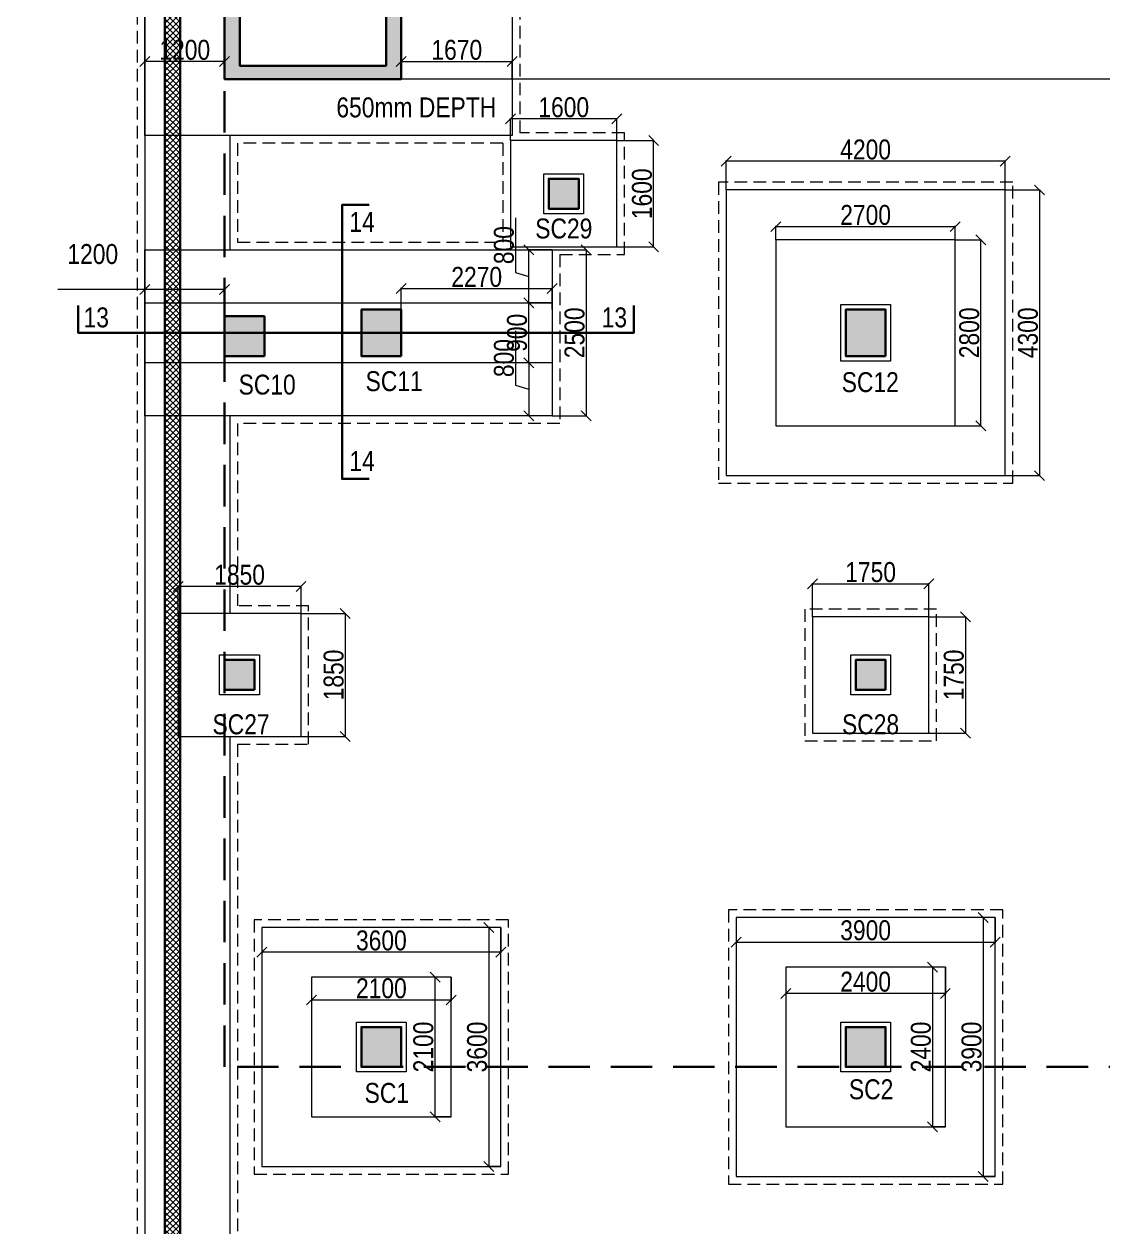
# Model space of a CAD drawing. Header units: millimetres. Extents: x 1112055 to 3390982, y -148532 to 766891.
# Drawn here: x 2865400 to 2881642, y 288108 to 306215 of the extents above; entities that cross this region are included whole.
import ezdxf

# ---------------------------------------------------------------- set-up
doc = ezdxf.new("R2010")
doc.units = ezdxf.units.MM
doc.header["$PDMODE"] = 35
doc.header["$PDSIZE"] = -25
doc.linetypes.add('DASHED2', pattern=[0.375, 0.25, -0.125])
doc.linetypes.add('Hidden', pattern=[9.525, 6.35, -3.175])
for name, color, linetype, lineweight in [('B COL. NO.', 3, 'Continuous', 20), ('B FINAL COLUMN', 1, 'Continuous', 30), ('B FOOTING', 49, 'Continuous', 20), ('B FOOTING DIM', 234, 'Continuous', 9), ('B HATCH', 250, 'Continuous', 0), ('B P.C.C', 251, 'Continuous', 0)]:
    doc.layers.add(name, color=color, linetype=linetype, lineweight=lineweight)
doc.layers.add('B Pedestal', color=7, linetype='Continuous', lineweight=9, true_color=0x5c8948)
doc.layers.add('B-COL HT', color=7, linetype='Continuous', lineweight=0, true_color=0x4e4f45)
doc.styles.add('Cali', font='calibri.ttf')
doc.styles.add('SWINC', font='swissc.ttf')
doc.dimstyles.new('1.100', dxfattribs={"dimtxt": 200, "dimasz": 100, "dimexe": 100, "dimexo": 100, "dimgap": 100, "dimtad": 1, "dimdec": 0, "dimzin": 0, "dimdsep": 46, "dimtxsty": 'Cali', "dimblk": 'OBLIQUE', "dimcen": 0, "dimdle": 100, "dimclrd": 256, "dimclre": 256, "dimclrt": 3, "dimadec": 0, "dimazin": 0, "dimtfac": 1, "dimtdec": 0, "dimtofl": 0, "dimtmove": 1, "dimatfit": 0, "dimfxl": 100, "dimfxlon": 1, "dimtolj": 1, "dimtzin": 0, "dimlwd": -1, "dimlwe": -1, "dimarcsym": 0})
doc.dimstyles.new('BHOOMI', dxfattribs={"dimtxt": 230, "dimasz": 150, "dimexe": 10, "dimexo": 0, "dimgap": 25, "dimtad": 1, "dimdec": 0, "dimzin": 0, "dimdsep": 46, "dimtxsty": 'SWINC', "dimblk": 'OBLIQUE', "dimcen": 0.09, "dimclrd": 250, "dimclre": 250, "dimclrt": 256, "dimaunit": 1, "dimadec": 3, "dimazin": 0, "dimtfac": 1, "dimtdec": 0, "dimtofl": 0, "dimtmove": 1, "dimatfit": 3, "dimfxl": 100, "dimtolj": 1, "dimtzin": 0, "dimlwd": 9, "dimlwe": 5, "dimarcsym": 0})

# ---------------------------------------------------------------- blocks, each defined once
blk = doc.blocks.new('_Oblique')
at = {"color": 0, "linetype": 'ByBlock', "lineweight": -2}
blk.add_line((-0.5, -0.5), (0.5, 0.5), dxfattribs=at)
blk = doc.blocks.new('*D4096')
at = {"layer": 'B FOOTING DIM', "color": 250, "lineweight": 5, "ltscale": 0.5, "transparency": 16777216}
for p, q in [((2868979, 292617), (2868979, 292234)), ((2872579, 292617), (2872579, 292234)), ((2872579, 292244), (2868979, 292244))]:
    blk.add_line(p, q, dxfattribs=at)
at = {"layer": 'Defpoints', "color": 0, "transparency": 16777216}
for p in [(2868979, 292617), (2872579, 292617), (2868979, 292244)]:
    blk.add_point(p, dxfattribs=at)
at = {"layer": 'B FOOTING DIM', "color": 250, "lineweight": 5, "transparency": 16777216, "xscale": 150, "yscale": 150, "zscale": 150, "rotation": 180}
blk.add_blockref('_Oblique', (2868979, 292244), dxfattribs=at)
at = {"layer": 'B FOOTING DIM', "color": 250, "lineweight": 5, "transparency": 16777216, "xscale": 150, "yscale": 150, "zscale": 150}
blk.add_blockref('_Oblique', (2872579, 292244), dxfattribs=at)
at = {"layer": 'B FOOTING DIM', "transparency": 16777216, "insert": (2870779, 292419), "char_height": 300, "attachment_point": 5, "style": 'SWINC'}
blk.add_mtext('\\A1;3600', dxfattribs=at)
blk = doc.blocks.new('*D4097')
at = {"layer": 'B FOOTING DIM', "color": 250, "lineweight": 5, "ltscale": 0.5, "transparency": 16777216}
for p, q in [((2872579, 292617), (2872386, 292617)), ((2872396, 292617), (2872396, 289017)), ((2872579, 289017), (2872386, 289017))]:
    blk.add_line(p, q, dxfattribs=at)
at = {"layer": 'Defpoints', "color": 0, "transparency": 16777216}
for p in [(2872579, 292617), (2872396, 289017), (2872579, 289017)]:
    blk.add_point(p, dxfattribs=at)
at = {"layer": 'B FOOTING DIM', "color": 250, "lineweight": 5, "transparency": 16777216, "xscale": 150, "yscale": 150, "zscale": 150}
for p, rotation in [((2872396, 292617), 90), ((2872396, 289017), 270)]:
    blk.add_blockref('_Oblique', p, dxfattribs=dict(at, rotation=rotation))
at = {"layer": 'B FOOTING DIM', "transparency": 16777216, "insert": (2872221, 290817), "char_height": 300, "attachment_point": 5, "rotation": 90, "style": 'SWINC'}
blk.add_mtext('\\A1;3600', dxfattribs=at)
blk = doc.blocks.new('*D4850')
at = {"layer": 'B FOOTING DIM', "color": 250, "lineweight": 5, "ltscale": 0.5, "transparency": 16777216}
for p, q in [((2869729, 291867), (2869729, 291514)), ((2871829, 291867), (2871829, 291514)), ((2871829, 291524), (2869729, 291524))]:
    blk.add_line(p, q, dxfattribs=at)
at = {"layer": 'Defpoints', "color": 0, "transparency": 16777216}
for p in [(2869729, 291867), (2871829, 291867), (2869729, 291524)]:
    blk.add_point(p, dxfattribs=at)
at = {"layer": 'B FOOTING DIM', "color": 250, "lineweight": 5, "transparency": 16777216, "xscale": 150, "yscale": 150, "zscale": 150, "rotation": 180}
blk.add_blockref('_Oblique', (2869729, 291524), dxfattribs=at)
at = {"layer": 'B FOOTING DIM', "color": 250, "lineweight": 5, "transparency": 16777216, "xscale": 150, "yscale": 150, "zscale": 150}
blk.add_blockref('_Oblique', (2871829, 291524), dxfattribs=at)
at = {"layer": 'B FOOTING DIM', "transparency": 16777216, "insert": (2870779, 291699), "char_height": 300, "attachment_point": 5, "style": 'SWINC'}
blk.add_mtext('\\A1;2100', dxfattribs=at)
blk = doc.blocks.new('*D4851')
at = {"layer": 'B FOOTING DIM', "color": 250, "lineweight": 5, "ltscale": 0.5, "transparency": 16777216}
for p, q in [((2876119, 292767), (2876119, 292387)), ((2880019, 292767), (2880019, 292387)), ((2876119, 292397), (2880019, 292397))]:
    blk.add_line(p, q, dxfattribs=at)
at = {"layer": 'Defpoints', "color": 0, "transparency": 16777216}
for p in [(2876119, 292767), (2880019, 292767), (2880019, 292397)]:
    blk.add_point(p, dxfattribs=at)
at = {"layer": 'B FOOTING DIM', "color": 250, "lineweight": 5, "transparency": 16777216, "xscale": 150, "yscale": 150, "zscale": 150, "rotation": 180}
blk.add_blockref('_Oblique', (2876119, 292397), dxfattribs=at)
at = {"layer": 'B FOOTING DIM', "color": 250, "lineweight": 5, "transparency": 16777216, "xscale": 150, "yscale": 150, "zscale": 150}
blk.add_blockref('_Oblique', (2880019, 292397), dxfattribs=at)
at = {"layer": 'B FOOTING DIM', "transparency": 16777216, "insert": (2878069, 292572), "char_height": 300, "attachment_point": 5, "style": 'SWINC'}
blk.add_mtext('\\A1;3900', dxfattribs=at)
blk = doc.blocks.new('*D4852')
at = {"layer": 'B FOOTING DIM', "color": 250, "lineweight": 5, "ltscale": 0.5, "transparency": 16777216}
for p, q in [((2880019, 292767), (2879829, 292767)), ((2879839, 292767), (2879839, 288867)), ((2880019, 288867), (2879829, 288867))]:
    blk.add_line(p, q, dxfattribs=at)
at = {"layer": 'Defpoints', "color": 0, "transparency": 16777216}
for p in [(2880019, 292767), (2879839, 288867), (2880019, 288867)]:
    blk.add_point(p, dxfattribs=at)
at = {"layer": 'B FOOTING DIM', "color": 250, "lineweight": 5, "transparency": 16777216, "xscale": 150, "yscale": 150, "zscale": 150}
for p, rotation in [((2879839, 292767), 90), ((2879839, 288867), 270)]:
    blk.add_blockref('_Oblique', p, dxfattribs=dict(at, rotation=rotation))
at = {"layer": 'B FOOTING DIM', "transparency": 16777216, "insert": (2879664, 290817), "char_height": 300, "attachment_point": 5, "rotation": 90, "style": 'SWINC'}
blk.add_mtext('\\A1;3900', dxfattribs=at)
blk = doc.blocks.new('*D4853')
at = {"layer": 'B FOOTING DIM', "color": 250, "lineweight": 5, "ltscale": 0.5, "transparency": 16777216}
for p, q in [((2876869, 292017), (2876869, 291613)), ((2879269, 292017), (2879269, 291613)), ((2879269, 291623), (2876869, 291623))]:
    blk.add_line(p, q, dxfattribs=at)
at = {"layer": 'Defpoints', "color": 0, "transparency": 16777216}
for p in [(2876869, 292017), (2879269, 292017), (2876869, 291623)]:
    blk.add_point(p, dxfattribs=at)
at = {"layer": 'B FOOTING DIM', "color": 250, "lineweight": 5, "transparency": 16777216, "xscale": 150, "yscale": 150, "zscale": 150, "rotation": 180}
blk.add_blockref('_Oblique', (2876869, 291623), dxfattribs=at)
at = {"layer": 'B FOOTING DIM', "color": 250, "lineweight": 5, "transparency": 16777216, "xscale": 150, "yscale": 150, "zscale": 150}
blk.add_blockref('_Oblique', (2879269, 291623), dxfattribs=at)
at = {"layer": 'B FOOTING DIM', "transparency": 16777216, "insert": (2878069, 291798), "char_height": 300, "attachment_point": 5, "style": 'SWINC'}
blk.add_mtext('\\A1;2400', dxfattribs=at)
blk = doc.blocks.new('*D4854')
at = {"layer": 'B FOOTING DIM', "color": 250, "lineweight": 5, "ltscale": 0.5, "transparency": 16777216}
for p, q in [((2879269, 292017), (2879066, 292017)), ((2879076, 292017), (2879076, 289617)), ((2879269, 289617), (2879066, 289617))]:
    blk.add_line(p, q, dxfattribs=at)
at = {"layer": 'Defpoints', "color": 0, "transparency": 16777216}
for p in [(2879269, 292017), (2879076, 289617), (2879269, 289617)]:
    blk.add_point(p, dxfattribs=at)
at = {"layer": 'B FOOTING DIM', "color": 250, "lineweight": 5, "transparency": 16777216, "xscale": 150, "yscale": 150, "zscale": 150}
for p, rotation in [((2879076, 292017), 90), ((2879076, 289617), 270)]:
    blk.add_blockref('_Oblique', p, dxfattribs=dict(at, rotation=rotation))
at = {"layer": 'B FOOTING DIM', "transparency": 16777216, "insert": (2878901, 290817), "char_height": 300, "attachment_point": 5, "rotation": 90, "style": 'SWINC'}
blk.add_mtext('\\A1;2400', dxfattribs=at)
blk = doc.blocks.new('*D4855')
at = {"layer": 'B FOOTING DIM', "color": 250, "lineweight": 5, "ltscale": 0.5, "transparency": 16777216}
for p, q in [((2871829, 291867), (2871577, 291867)), ((2871587, 289767), (2871587, 291867)), ((2871829, 289767), (2871577, 289767))]:
    blk.add_line(p, q, dxfattribs=at)
at = {"layer": 'Defpoints', "color": 0, "transparency": 16777216}
for p in [(2871587, 291867), (2871829, 291867), (2871829, 289767)]:
    blk.add_point(p, dxfattribs=at)
at = {"layer": 'B FOOTING DIM', "color": 250, "lineweight": 5, "transparency": 16777216, "xscale": 150, "yscale": 150, "zscale": 150}
for p, rotation in [((2871587, 291867), 90), ((2871587, 289767), 270)]:
    blk.add_blockref('_Oblique', p, dxfattribs=dict(at, rotation=rotation))
at = {"layer": 'B FOOTING DIM', "transparency": 16777216, "insert": (2871412, 290817), "char_height": 300, "attachment_point": 5, "rotation": 90, "style": 'SWINC'}
blk.add_mtext('\\A1;2100', dxfattribs=at)
blk = doc.blocks.new('*D4872')
at = {"layer": 'B FOOTING DIM', "color": 250, "lineweight": 5, "ltscale": 0.5, "transparency": 16777216}
for p, q in [((2875969, 303717), (2875969, 304160)), ((2880169, 304150), (2875969, 304150)), ((2880169, 303717), (2880169, 304160))]:
    blk.add_line(p, q, dxfattribs=at)
at = {"layer": 'Defpoints', "color": 0, "transparency": 16777216}
for p in [(2875969, 304150), (2875969, 303717), (2880169, 303717)]:
    blk.add_point(p, dxfattribs=at)
at = {"layer": 'B FOOTING DIM', "color": 250, "lineweight": 5, "transparency": 16777216, "xscale": 150, "yscale": 150, "zscale": 150, "rotation": 180}
blk.add_blockref('_Oblique', (2875969, 304150), dxfattribs=at)
at = {"layer": 'B FOOTING DIM', "color": 250, "lineweight": 5, "transparency": 16777216, "xscale": 150, "yscale": 150, "zscale": 150}
blk.add_blockref('_Oblique', (2880169, 304150), dxfattribs=at)
at = {"layer": 'B FOOTING DIM', "transparency": 16777216, "insert": (2878069, 304325), "char_height": 300, "attachment_point": 5, "style": 'SWINC'}
blk.add_mtext('\\A1;4200', dxfattribs=at)
blk = doc.blocks.new('*D4873')
at = {"layer": 'B FOOTING DIM', "color": 250, "lineweight": 5, "ltscale": 0.5, "transparency": 16777216}
for p, q in [((2880169, 303717), (2880698, 303717)), ((2880688, 303717), (2880688, 299417)), ((2880169, 299417), (2880698, 299417))]:
    blk.add_line(p, q, dxfattribs=at)
at = {"layer": 'Defpoints', "color": 0, "transparency": 16777216}
for p in [(2880169, 303717), (2880169, 299417), (2880688, 299417)]:
    blk.add_point(p, dxfattribs=at)
at = {"layer": 'B FOOTING DIM', "color": 250, "lineweight": 5, "transparency": 16777216, "xscale": 150, "yscale": 150, "zscale": 150}
for p, rotation in [((2880688, 303717), 90), ((2880688, 299417), 270)]:
    blk.add_blockref('_Oblique', p, dxfattribs=dict(at, rotation=rotation))
at = {"layer": 'B FOOTING DIM', "transparency": 16777216, "insert": (2880513, 301567), "char_height": 300, "attachment_point": 5, "rotation": 90, "style": 'SWINC'}
blk.add_mtext('\\A1;4300', dxfattribs=at)
blk = doc.blocks.new('*D4876')
at = {"layer": 'B FOOTING DIM', "color": 250, "lineweight": 5, "ltscale": 0.5, "transparency": 16777216}
for p, q in [((2876719, 302967), (2876719, 303175)), ((2876719, 303165), (2879419, 303165)), ((2879419, 302967), (2879419, 303175))]:
    blk.add_line(p, q, dxfattribs=at)
at = {"layer": 'Defpoints', "color": 0, "transparency": 16777216}
for p in [(2879419, 303165), (2876719, 302967), (2879419, 302967)]:
    blk.add_point(p, dxfattribs=at)
at = {"layer": 'B FOOTING DIM', "color": 250, "lineweight": 5, "transparency": 16777216, "xscale": 150, "yscale": 150, "zscale": 150, "rotation": 180}
blk.add_blockref('_Oblique', (2876719, 303165), dxfattribs=at)
at = {"layer": 'B FOOTING DIM', "color": 250, "lineweight": 5, "transparency": 16777216, "xscale": 150, "yscale": 150, "zscale": 150}
blk.add_blockref('_Oblique', (2879419, 303165), dxfattribs=at)
at = {"layer": 'B FOOTING DIM', "transparency": 16777216, "insert": (2878069, 303340), "char_height": 300, "attachment_point": 5, "style": 'SWINC'}
blk.add_mtext('\\A1;2700', dxfattribs=at)
blk = doc.blocks.new('*D4877')
at = {"layer": 'B FOOTING DIM', "color": 250, "lineweight": 5, "ltscale": 0.5, "transparency": 16777216}
for p, q in [((2879419, 302967), (2879815, 302967)), ((2879805, 300167), (2879805, 302967)), ((2879419, 300167), (2879815, 300167))]:
    blk.add_line(p, q, dxfattribs=at)
at = {"layer": 'Defpoints', "color": 0, "transparency": 16777216}
for p in [(2879419, 302967), (2879805, 302967), (2879419, 300167)]:
    blk.add_point(p, dxfattribs=at)
at = {"layer": 'B FOOTING DIM', "color": 250, "lineweight": 5, "transparency": 16777216, "xscale": 150, "yscale": 150, "zscale": 150}
for p, rotation in [((2879805, 302967), 90), ((2879805, 300167), 270)]:
    blk.add_blockref('_Oblique', p, dxfattribs=dict(at, rotation=rotation))
at = {"layer": 'B FOOTING DIM', "transparency": 16777216, "insert": (2879630, 301567), "char_height": 300, "attachment_point": 5, "rotation": 90, "style": 'SWINC'}
blk.add_mtext('\\A1;2800', dxfattribs=at)
blk = doc.blocks.new('*D4878')
at = {"layer": 'B FOOTING DIM', "color": 250, "lineweight": 5, "ltscale": 0.5, "transparency": 16777216}
for p, q in [((2873349, 302017), (2872987, 302017)), ((2872997, 301117), (2872997, 302017)), ((2873349, 301117), (2872987, 301117))]:
    blk.add_line(p, q, dxfattribs=at)
at = {"layer": 'Defpoints', "color": 0, "transparency": 16777216}
for p in [(2872997, 302017), (2873349, 302017), (2873349, 301117)]:
    blk.add_point(p, dxfattribs=at)
at = {"layer": 'B FOOTING DIM', "color": 250, "lineweight": 5, "transparency": 16777216, "xscale": 150, "yscale": 150, "zscale": 150}
for p, rotation in [((2872997, 302017), 90), ((2872997, 301117), 270)]:
    blk.add_blockref('_Oblique', p, dxfattribs=dict(at, rotation=rotation))
at = {"layer": 'B FOOTING DIM', "transparency": 16777216, "insert": (2872822, 301567), "char_height": 300, "attachment_point": 5, "rotation": 90, "style": 'SWINC'}
blk.add_mtext('\\A1;900', dxfattribs=at)
blk = doc.blocks.new('*D4879')
at = {"layer": 'B FOOTING DIM', "color": 250, "lineweight": 5, "ltscale": 0.5, "transparency": 16777216}
for p, q in [((2872800, 301598), (2872800, 300777)), ((2873349, 301117), (2872987, 301117)), ((2872997, 301117), (2872997, 300317)), ((2872800, 300777), (2872997, 300717)), ((2873349, 300317), (2872987, 300317))]:
    blk.add_line(p, q, dxfattribs=at)
at = {"layer": 'Defpoints', "color": 0, "transparency": 16777216}
for p in [(2873349, 301117), (2872997, 300317), (2873349, 300317)]:
    blk.add_point(p, dxfattribs=at)
at = {"layer": 'B FOOTING DIM', "color": 250, "lineweight": 5, "transparency": 16777216, "xscale": 150, "yscale": 150, "zscale": 150}
for p, rotation in [((2872997, 301117), 90), ((2872997, 300317), 270)]:
    blk.add_blockref('_Oblique', p, dxfattribs=dict(at, rotation=rotation))
at = {"layer": 'B FOOTING DIM', "transparency": 16777216, "insert": (2872625, 301187), "char_height": 300, "attachment_point": 5, "rotation": 90, "style": 'SWINC'}
blk.add_mtext('\\A1;800', dxfattribs=at)
blk = doc.blocks.new('*D4880')
at = {"layer": 'B FOOTING DIM', "color": 250, "lineweight": 5, "ltscale": 0.5, "transparency": 16777216}
for p, q in [((2872800, 303298), (2872800, 302477)), ((2873349, 302817), (2872987, 302817)), ((2872997, 302017), (2872997, 302817)), ((2872800, 302477), (2872997, 302417)), ((2873349, 302017), (2872987, 302017))]:
    blk.add_line(p, q, dxfattribs=at)
at = {"layer": 'Defpoints', "color": 0, "transparency": 16777216}
for p in [(2872997, 302817), (2873349, 302817), (2873349, 302017)]:
    blk.add_point(p, dxfattribs=at)
at = {"layer": 'B FOOTING DIM', "color": 250, "lineweight": 5, "transparency": 16777216, "xscale": 150, "yscale": 150, "zscale": 150}
for p, rotation in [((2872997, 302817), 90), ((2872997, 302017), 270)]:
    blk.add_blockref('_Oblique', p, dxfattribs=dict(at, rotation=rotation))
at = {"layer": 'B FOOTING DIM', "transparency": 16777216, "insert": (2872625, 302887), "char_height": 300, "attachment_point": 5, "rotation": 90, "style": 'SWINC'}
blk.add_mtext('\\A1;800', dxfattribs=at)
blk = doc.blocks.new('*D4881')
at = {"layer": 'B FOOTING DIM', "color": 250, "lineweight": 5, "ltscale": 0.5, "transparency": 16777216}
for p, q in [((2873349, 302817), (2873873, 302817)), ((2873863, 302817), (2873863, 300317)), ((2873349, 300317), (2873873, 300317))]:
    blk.add_line(p, q, dxfattribs=at)
at = {"layer": 'Defpoints', "color": 0, "transparency": 16777216}
for p in [(2873349, 302817), (2873349, 300317), (2873863, 300317)]:
    blk.add_point(p, dxfattribs=at)
at = {"layer": 'B FOOTING DIM', "color": 250, "lineweight": 5, "transparency": 16777216, "xscale": 150, "yscale": 150, "zscale": 150}
for p, rotation in [((2873863, 302817), 90), ((2873863, 300317), 270)]:
    blk.add_blockref('_Oblique', p, dxfattribs=dict(at, rotation=rotation))
at = {"layer": 'B FOOTING DIM', "transparency": 16777216, "insert": (2873688, 301567), "char_height": 300, "attachment_point": 5, "rotation": 90, "style": 'SWINC'}
blk.add_mtext('\\A1;2500', dxfattribs=at)
blk = doc.blocks.new('*D4883')
at = {"layer": 'B FOOTING DIM', "color": 250, "lineweight": 5, "ltscale": 0.5, "transparency": 16777216}
for p, q in [((2868419, 305388), (2914813, 305388)), ((2914803, 305388), (2914803, 304538)), ((2914345, 304538), (2914813, 304538))]:
    blk.add_line(p, q, dxfattribs=at)
at = {"layer": 'Defpoints', "color": 0, "transparency": 16777216}
for p in [(2868419, 305388), (2914345, 304538), (2914803, 304538)]:
    blk.add_point(p, dxfattribs=at)
at = {"layer": 'B FOOTING DIM', "color": 250, "lineweight": 5, "transparency": 16777216, "xscale": 150, "yscale": 150, "zscale": 150}
for p, rotation in [((2914803, 305388), 90), ((2914803, 304538), 270)]:
    blk.add_blockref('_Oblique', p, dxfattribs=dict(at, rotation=rotation))
at = {"layer": 'B FOOTING DIM', "transparency": 16777216, "insert": (2914628, 304963), "char_height": 300, "attachment_point": 5, "rotation": 90, "style": 'SWINC'}
blk.add_mtext('\\A1;850', dxfattribs=at)
blk = doc.blocks.new('*D4884')
at = {"layer": 'B FOOTING DIM', "color": 250, "lineweight": 5, "ltscale": 0.5, "transparency": 16777216}
for p, q in [((2871079, 305388), (2871079, 305660)), ((2871079, 305650), (2872749, 305650)), ((2872749, 305388), (2872749, 305660))]:
    blk.add_line(p, q, dxfattribs=at)
at = {"layer": 'Defpoints', "color": 0, "transparency": 16777216}
for p in [(2872749, 305650), (2871079, 305388), (2872749, 305388)]:
    blk.add_point(p, dxfattribs=at)
at = {"layer": 'B FOOTING DIM', "color": 250, "lineweight": 5, "transparency": 16777216, "xscale": 150, "yscale": 150, "zscale": 150, "rotation": 180}
blk.add_blockref('_Oblique', (2871079, 305650), dxfattribs=at)
at = {"layer": 'B FOOTING DIM', "color": 250, "lineweight": 5, "transparency": 16777216, "xscale": 150, "yscale": 150, "zscale": 150}
blk.add_blockref('_Oblique', (2872749, 305650), dxfattribs=at)
at = {"layer": 'B FOOTING DIM', "transparency": 16777216, "insert": (2871914, 305825), "char_height": 300, "attachment_point": 5, "style": 'SWINC'}
blk.add_mtext('\\A1;1670', dxfattribs=at)
blk = doc.blocks.new('*D5147')
at = {"layer": 'B FOOTING DIM', "color": 250, "lineweight": 5, "ltscale": 0.5, "transparency": 16777216}
for p, q in [((2871079, 301917), (2871079, 302242)), ((2871079, 302232), (2873349, 302232)), ((2873349, 301917), (2873349, 302242))]:
    blk.add_line(p, q, dxfattribs=at)
at = {"layer": 'Defpoints', "color": 0, "transparency": 16777216}
for p in [(2873349, 302232), (2871079, 301917), (2873349, 301917)]:
    blk.add_point(p, dxfattribs=at)
at = {"layer": 'B FOOTING DIM', "color": 250, "lineweight": 5, "transparency": 16777216, "xscale": 150, "yscale": 150, "zscale": 150, "rotation": 180}
blk.add_blockref('_Oblique', (2871079, 302232), dxfattribs=at)
at = {"layer": 'B FOOTING DIM', "color": 250, "lineweight": 5, "transparency": 16777216, "xscale": 150, "yscale": 150, "zscale": 150}
blk.add_blockref('_Oblique', (2873349, 302232), dxfattribs=at)
at = {"layer": 'B FOOTING DIM', "transparency": 16777216, "insert": (2872214, 302407), "char_height": 300, "attachment_point": 5, "style": 'SWINC'}
blk.add_mtext('\\A1;2270', dxfattribs=at)
blk = doc.blocks.new('*D5148')
at = {"layer": 'B FOOTING DIM', "color": 250, "lineweight": 5, "ltscale": 0.5, "transparency": 16777216}
for p, q in [((2867219, 302218), (2865909, 302218)), ((2867219, 301817), (2867219, 302228)), ((2868419, 302218), (2867219, 302218)), ((2868419, 301817), (2868419, 302228))]:
    blk.add_line(p, q, dxfattribs=at)
at = {"layer": 'Defpoints', "color": 0, "transparency": 16777216}
for p in [(2867219, 302218), (2867219, 301817), (2868419, 301817)]:
    blk.add_point(p, dxfattribs=at)
at = {"layer": 'B FOOTING DIM', "color": 250, "lineweight": 5, "transparency": 16777216, "xscale": 150, "yscale": 150, "zscale": 150, "rotation": 180}
blk.add_blockref('_Oblique', (2867219, 302218), dxfattribs=at)
at = {"layer": 'B FOOTING DIM', "color": 250, "lineweight": 5, "transparency": 16777216, "xscale": 150, "yscale": 150, "zscale": 150}
blk.add_blockref('_Oblique', (2868419, 302218), dxfattribs=at)
at = {"layer": 'B FOOTING DIM', "transparency": 16777216, "insert": (2866434, 302751), "char_height": 300, "attachment_point": 5, "style": 'SWINC'}
blk.add_mtext('\\A1;1200', dxfattribs=at)
blk = doc.blocks.new('*D5152')
at = {"layer": 'B FOOTING DIM', "color": 250, "lineweight": 5, "ltscale": 0.5, "transparency": 16777216}
for p, q in [((2867219, 305388), (2867219, 305660)), ((2868419, 305650), (2867219, 305650)), ((2868419, 305388), (2868419, 305660))]:
    blk.add_line(p, q, dxfattribs=at)
at = {"layer": 'Defpoints', "color": 0, "transparency": 16777216}
for p in [(2867219, 305650), (2867219, 305388), (2868419, 305388)]:
    blk.add_point(p, dxfattribs=at)
at = {"layer": 'B FOOTING DIM', "color": 250, "lineweight": 5, "transparency": 16777216, "xscale": 150, "yscale": 150, "zscale": 150, "rotation": 180}
blk.add_blockref('_Oblique', (2867219, 305650), dxfattribs=at)
at = {"layer": 'B FOOTING DIM', "color": 250, "lineweight": 5, "transparency": 16777216, "xscale": 150, "yscale": 150, "zscale": 150}
blk.add_blockref('_Oblique', (2868419, 305650), dxfattribs=at)
at = {"layer": 'B FOOTING DIM', "transparency": 16777216, "insert": (2867819, 305825), "char_height": 300, "attachment_point": 5, "style": 'SWINC'}
blk.add_mtext('\\A1;1200', dxfattribs=at)
blk = doc.blocks.new('*D4713')
at = {"layer": 'B FOOTING DIM', "color": 250, "lineweight": 5, "ltscale": 0.5, "transparency": 16777216}
for p, q in [((2874324, 304460), (2874888, 304460)), ((2874878, 302860), (2874878, 304460)), ((2874324, 302860), (2874888, 302860))]:
    blk.add_line(p, q, dxfattribs=at)
at = {"layer": 'Defpoints', "color": 0, "transparency": 16777216}
for p in [(2874324, 304460), (2874878, 304460), (2874324, 302860)]:
    blk.add_point(p, dxfattribs=at)
at = {"layer": 'B FOOTING DIM', "color": 250, "lineweight": 5, "transparency": 16777216, "xscale": 150, "yscale": 150, "zscale": 150}
for p, rotation in [((2874878, 304460), 90), ((2874878, 302860), 270)]:
    blk.add_blockref('_Oblique', p, dxfattribs=dict(at, rotation=rotation))
at = {"layer": 'B FOOTING DIM', "transparency": 16777216, "insert": (2874703, 303660), "char_height": 300, "attachment_point": 5, "rotation": 90, "style": 'SWINC'}
blk.add_mtext('\\A1;1600', dxfattribs=at)
blk = doc.blocks.new('*D4714')
at = {"layer": 'B FOOTING DIM', "color": 250, "lineweight": 5, "ltscale": 0.5, "transparency": 16777216}
for p, q in [((2872724, 304460), (2872724, 304796)), ((2874324, 304786), (2872724, 304786)), ((2874324, 304460), (2874324, 304796))]:
    blk.add_line(p, q, dxfattribs=at)
at = {"layer": 'Defpoints', "color": 0, "transparency": 16777216}
for p in [(2872724, 304786), (2872724, 304460), (2874324, 304460)]:
    blk.add_point(p, dxfattribs=at)
at = {"layer": 'B FOOTING DIM', "color": 250, "lineweight": 5, "transparency": 16777216, "xscale": 150, "yscale": 150, "zscale": 150, "rotation": 180}
blk.add_blockref('_Oblique', (2872724, 304786), dxfattribs=at)
at = {"layer": 'B FOOTING DIM', "color": 250, "lineweight": 5, "transparency": 16777216, "xscale": 150, "yscale": 150, "zscale": 150}
blk.add_blockref('_Oblique', (2874324, 304786), dxfattribs=at)
at = {"layer": 'B FOOTING DIM', "transparency": 16777216, "insert": (2873524, 304961), "char_height": 300, "attachment_point": 5, "style": 'SWINC'}
blk.add_mtext('\\A1;1600', dxfattribs=at)
blk = doc.blocks.new('*D4719')
at = {"layer": 'B FOOTING DIM', "color": 250, "lineweight": 5, "ltscale": 0.5, "transparency": 16777216}
for p, q in [((2867719, 297342), (2867719, 297759)), ((2869569, 297749), (2867719, 297749)), ((2869569, 297342), (2869569, 297759))]:
    blk.add_line(p, q, dxfattribs=at)
at = {"layer": 'Defpoints', "color": 0, "transparency": 16777216}
for p in [(2867719, 297749), (2867719, 297342), (2869569, 297342)]:
    blk.add_point(p, dxfattribs=at)
at = {"layer": 'B FOOTING DIM', "color": 250, "lineweight": 5, "transparency": 16777216, "xscale": 150, "yscale": 150, "zscale": 150, "rotation": 180}
blk.add_blockref('_Oblique', (2867719, 297749), dxfattribs=at)
at = {"layer": 'B FOOTING DIM', "color": 250, "lineweight": 5, "transparency": 16777216, "xscale": 150, "yscale": 150, "zscale": 150}
blk.add_blockref('_Oblique', (2869569, 297749), dxfattribs=at)
at = {"layer": 'B FOOTING DIM', "transparency": 16777216, "insert": (2868644, 297924), "char_height": 300, "attachment_point": 5, "style": 'SWINC'}
blk.add_mtext('\\A1;1850', dxfattribs=at)
blk = doc.blocks.new('*D4720')
at = {"layer": 'B FOOTING DIM', "color": 250, "lineweight": 5, "ltscale": 0.5, "transparency": 16777216}
for p, q in [((2869569, 297342), (2870246, 297342)), ((2870236, 297342), (2870236, 295492)), ((2869569, 295492), (2870246, 295492))]:
    blk.add_line(p, q, dxfattribs=at)
at = {"layer": 'Defpoints', "color": 0, "transparency": 16777216}
for p in [(2869569, 297342), (2869569, 295492), (2870236, 295492)]:
    blk.add_point(p, dxfattribs=at)
at = {"layer": 'B FOOTING DIM', "color": 250, "lineweight": 5, "transparency": 16777216, "xscale": 150, "yscale": 150, "zscale": 150}
for p, rotation in [((2870236, 297342), 90), ((2870236, 295492), 270)]:
    blk.add_blockref('_Oblique', p, dxfattribs=dict(at, rotation=rotation))
at = {"layer": 'B FOOTING DIM', "transparency": 16777216, "insert": (2870061, 296417), "char_height": 300, "attachment_point": 5, "rotation": 90, "style": 'SWINC'}
blk.add_mtext('\\A1;1850', dxfattribs=at)
blk = doc.blocks.new('*D4729')
at = {"layer": 'B FOOTING DIM', "color": 250, "lineweight": 5, "ltscale": 0.5, "transparency": 16777216}
for p, q in [((2877269, 297292), (2877269, 297799)), ((2877269, 297789), (2879019, 297789)), ((2879019, 297292), (2879019, 297799))]:
    blk.add_line(p, q, dxfattribs=at)
at = {"layer": 'Defpoints', "color": 0, "transparency": 16777216}
for p in [(2879019, 297789), (2877269, 297292), (2879019, 297292)]:
    blk.add_point(p, dxfattribs=at)
at = {"layer": 'B FOOTING DIM', "color": 250, "lineweight": 5, "transparency": 16777216, "xscale": 150, "yscale": 150, "zscale": 150, "rotation": 180}
blk.add_blockref('_Oblique', (2877269, 297789), dxfattribs=at)
at = {"layer": 'B FOOTING DIM', "color": 250, "lineweight": 5, "transparency": 16777216, "xscale": 150, "yscale": 150, "zscale": 150}
blk.add_blockref('_Oblique', (2879019, 297789), dxfattribs=at)
at = {"layer": 'B FOOTING DIM', "transparency": 16777216, "insert": (2878144, 297964), "char_height": 300, "attachment_point": 5, "style": 'SWINC'}
blk.add_mtext('\\A1;1750', dxfattribs=at)
blk = doc.blocks.new('*D4730')
at = {"layer": 'B FOOTING DIM', "color": 250, "lineweight": 5, "ltscale": 0.5, "transparency": 16777216}
for p, q in [((2879019, 297292), (2879582, 297292)), ((2879572, 297292), (2879572, 295542)), ((2879019, 295542), (2879582, 295542))]:
    blk.add_line(p, q, dxfattribs=at)
at = {"layer": 'Defpoints', "color": 0, "transparency": 16777216}
for p in [(2879019, 297292), (2879019, 295542), (2879572, 295542)]:
    blk.add_point(p, dxfattribs=at)
at = {"layer": 'B FOOTING DIM', "color": 250, "lineweight": 5, "transparency": 16777216, "xscale": 150, "yscale": 150, "zscale": 150}
for p, rotation in [((2879572, 297292), 90), ((2879572, 295542), 270)]:
    blk.add_blockref('_Oblique', p, dxfattribs=dict(at, rotation=rotation))
at = {"layer": 'B FOOTING DIM', "transparency": 16777216, "insert": (2879397, 296417), "char_height": 300, "attachment_point": 5, "rotation": 90, "style": 'SWINC'}
blk.add_mtext('\\A1;1750', dxfattribs=at)
blk = doc.blocks.new('*D5804')
at = {"transparency": 16777216}
for p, q in [((2855749, 260017), (2855749, 290617)), ((2855749, 290517), (2855649, 290517)), ((2855749, 260117), (2855649, 260117))]:
    blk.add_line(p, q, dxfattribs=at)
at = {"layer": 'Defpoints', "color": 0, "lineweight": 40, "transparency": 16777216}
for p in [(2855749, 290517), (2867519, 290517), (2867519, 260117)]:
    blk.add_point(p, dxfattribs=at)
at = {"transparency": 16777216, "xscale": 100, "yscale": 100, "zscale": 100}
for p, rotation in [((2855749, 290517), 90), ((2855749, 260117), 270)]:
    blk.add_blockref('_Oblique', p, dxfattribs=dict(at, rotation=rotation))
at = {"color": 3, "lineweight": 40, "transparency": 16777216, "insert": (2855546, 275317), "char_height": 200, "attachment_point": 5, "rotation": 90, "style": 'Cali'}
blk.add_mtext('\\A1;30400', dxfattribs=at)
blk = doc.blocks.new('*D5824')
at = {"transparency": 16777216}
for p, q in [((2863485, 262057), (2863485, 290617)), ((2863485, 290517), (2863385, 290517)), ((2863485, 262157), (2863385, 262157))]:
    blk.add_line(p, q, dxfattribs=at)
at = {"layer": 'Defpoints', "color": 0, "lineweight": 40, "transparency": 16777216}
for p in [(2863485, 290517), (2868499, 290517), (2868614, 262157)]:
    blk.add_point(p, dxfattribs=at)
at = {"transparency": 16777216, "xscale": 100, "yscale": 100, "zscale": 100}
for p, rotation in [((2863485, 290517), 90), ((2863485, 262157), 270)]:
    blk.add_blockref('_Oblique', p, dxfattribs=dict(at, rotation=rotation))
at = {"color": 3, "lineweight": 40, "transparency": 16777216, "insert": (2863283, 276337), "char_height": 200, "attachment_point": 5, "rotation": 90, "style": 'Cali'}
blk.add_mtext('\\A1;28360', dxfattribs=at)

msp = doc.modelspace()

# ---------------------------------------------------------------- hatches: boundary and pattern name
at = {"layer": 'B HATCH', "lineweight": 0}
h = msp.add_hatch(dxfattribs=at)
h.set_pattern_fill('ANSI37', color=250, scale=20, style=0)
h.set_pattern_definition([(45, (1154208.626, -149308.41), (-44.9012806, 44.9012806), []), (135, (1154208.626, -149308.41), (-44.9012806, -44.9012806), [])])
h.paths.add_polyline_path([(2930839.2, 369281.5), (2930839.2, 372824.4), (2923664.2, 372698.5), (2923664.2, 369281.7)], flags=16)
h.paths.add_polyline_path([(2904975.2, 369828.2), (2909924.2, 369828.2), (2909924.2, 372457.1), (2904975.2, 372370.2)], flags=16)
h.paths.add_polyline_path([(2911814.2, 372490.5), (2912264.2, 372498.4), (2912264.2, 369281.2), (2911814.2, 369281.2)], flags=16)
h.paths.add_polyline_path([(2867749.2, 369013), (2867749.2, 260347.4), (2918209.2, 260347.4), (2918209.2, 300147.4), (2930839.2, 300147.4), (2930839.2, 369051.5), (2911800.8, 369052), (2911800.8, 366392.4), (2911584.2, 366392.4), (2911584.2, 372486.5), (2910154.2, 372461.4), (2910154.2, 366392.4), (2909924.2, 366392.4), (2909924.2, 369598.2), (2900473.2, 369598.2), (2900473.2, 369013)], flags=16)
h.paths.add_polyline_path([(2923438.8, 372694.5), (2923438.8, 369281.7), (2916009.2, 369281.9), (2916009.2, 372564.1)], flags=16)
h.paths.add_polyline_path([(2912494.2, 369282), (2912494.2, 372502.4), (2915779.2, 372560.1), (2915779.2, 369281.9)], flags=16)
h.paths.add_polyline_path([(2900243.2, 369243), (2867519.2, 369243), (2867519.2, 260117.4), (2918439.2, 260117.4), (2918439.2, 299917.4), (2931069.2, 299917.4), (2931069.2, 373058.5), (2904745.2, 372596.5), (2904745.2, 369828.2), (2900243.2, 369828.2)])
at = {"layer": 'B-COL HT', "lineweight": 0}
h = msp.add_hatch(color=250, dxfattribs=at)
h.dxf.hatch_style = 1
h.paths.add_polyline_path([(2871079.2, 308217.4), (2871079.2, 305387.4), (2868419.2, 305387.4), (2868419.2, 308217.4), (2868649.2, 308217.4), (2868649.2, 305587.4), (2870849.2, 305587.4), (2870849.2, 308217.4)])
h = msp.add_hatch(color=250, dxfattribs=at)
h.dxf.hatch_style = 1
h.paths.add_polyline_path([(2873299.2, 303435.4), (2873299.2, 303885.4), (2873749.2, 303885.4), (2873749.2, 303435.4)])
h = msp.add_hatch(color=250, dxfattribs=at)
h.dxf.hatch_style = 1
h.paths.add_polyline_path([(2871079.2, 301217.4), (2870479.2, 301217.4), (2870479.2, 301917.4), (2871079.2, 301917.4)])
h = msp.add_hatch(color=250, dxfattribs=at)
h.dxf.hatch_style = 1
h.paths.add_polyline_path([(2878369.1, 301217.4), (2877769.1, 301217.4), (2877769.1, 301917.4), (2878369.1, 301917.4)])
h = msp.add_hatch(color=250, dxfattribs=at)
h.dxf.hatch_style = 1
h.paths.add_polyline_path([(2869019.2, 301217.4), (2868419.2, 301217.4), (2868419.2, 301817.4), (2869019.2, 301817.4)])
h = msp.add_hatch(color=250, dxfattribs=at)
h.dxf.hatch_style = 1
h.paths.add_polyline_path([(2868419.2, 296192.4), (2868419.2, 296642.4), (2868869.2, 296642.4), (2868869.2, 296192.4)])
h = msp.add_hatch(color=250, dxfattribs=at)
h.dxf.hatch_style = 1
h.paths.add_polyline_path([(2877919.2, 296192.4), (2877919.2, 296642.4), (2878369.2, 296642.4), (2878369.2, 296192.4)])
h = msp.add_hatch(color=250, dxfattribs=at)
h.dxf.hatch_style = 1
h.paths.add_polyline_path([(2871079.2, 290517.4), (2870479.2, 290517.4), (2870479.2, 291117.4), (2871079.2, 291117.4)])
h = msp.add_hatch(color=250, dxfattribs=at)
h.dxf.hatch_style = 1
h.paths.add_polyline_path([(2878369.1, 290517.4), (2877769.1, 290517.4), (2877769.1, 291117.4), (2878369.1, 291117.4)])

# ---------------------------------------------------------------- linework, layer by layer
at = {"color": 16, "linetype": 'DASHED2', "lineweight": 30, "ltscale": 2500}
msp.add_lwpolyline([(2868419.2, 318917.4), (2894019.2, 318917.4), (2894019.2, 290967.4), (2896419.2, 290967.4), (2896419.2, 290517.4), (2868419.2, 290517.4), (2868419.2, 318917.4)], dxfattribs=at)
at = {"color": 6, "lineweight": 30}
for points in [[(2870597.5, 303491.7), (2870188.3, 303491.7), (2870188.3, 299368.6), (2870597.5, 299368.6)], [(2866213.1, 301976.7), (2866213.1, 301567.4), (2874581.7, 301567.4), (2874581.7, 301976.7)]]:
    msp.add_lwpolyline(points, dxfattribs=at)
at = {"layer": 'B FINAL COLUMN', "color": 16, "lineweight": 30}
msp.add_lwpolyline([(2900243.2, 369243), (2867519.2, 369243), (2867519.2, 260117.4), (2918439.2, 260117.4), (2918439.2, 299917.4), (2931069.2, 299917.4), (2931069.2, 373058.5), (2904745.2, 372596.5), (2904745.2, 369828.2), (2900243.2, 369828.2), (2900243.2, 369243)], dxfattribs=at)
msp.add_lwpolyline([(2867749.2, 260347.4), (2918209.2, 260347.4), (2918209.2, 300147.4), (2930839.2, 300147.4), (2930839.2, 369051.5), (2911800.8, 369052), (2911800.8, 366392.4), (2911584.2, 366392.4), (2911584.2, 372486.5), (2910154.2, 372461.4), (2910154.2, 366392.4), (2909924.2, 366392.4), (2909924.2, 369598.2), (2900473.2, 369598.2), (2900473.2, 369013), (2867749.2, 369013)], close=True, dxfattribs=at)
at = {"layer": 'B FINAL COLUMN', "color": 1, "lineweight": 30}
for points in [[(2870849.2, 308217.4), (2871079.2, 308217.4), (2871079.2, 305387.4), (2868419.2, 305387.4), (2868419.2, 308217.4), (2868649.2, 308217.4), (2868649.2, 305587.4), (2870849.2, 305587.4)], [(2871079.2, 301217.4), (2870479.2, 301217.4), (2870479.2, 301917.4), (2871079.2, 301917.4)], [(2878369.1, 301217.4), (2877769.1, 301217.4), (2877769.1, 301917.4), (2878369.1, 301917.4)], [(2869019.2, 301217.4), (2868419.2, 301217.4), (2868419.2, 301817.4), (2869019.2, 301817.4)], [(2871079.2, 290517.4), (2870479.2, 290517.4), (2870479.2, 291117.4), (2871079.2, 291117.4)], [(2878369.1, 290517.4), (2877769.1, 290517.4), (2877769.1, 291117.4), (2878369.1, 291117.4)]]:
    msp.add_lwpolyline(points, close=True, dxfattribs=at)
at = {"layer": 'B FINAL COLUMN', "color": 11, "lineweight": 30}
for points in [[(2873749.2, 303435.4), (2873299.2, 303435.4), (2873299.2, 303885.4), (2873749.2, 303885.4)], [(2868869.2, 296192.4), (2868419.2, 296192.4), (2868419.2, 296642.4), (2868869.2, 296642.4)]]:
    msp.add_lwpolyline(points, close=True, dxfattribs=at)
at = {"layer": 'B FINAL COLUMN', "color": 5, "lineweight": 30}
msp.add_lwpolyline([(2878369.2, 296192.4), (2877919.2, 296192.4), (2877919.2, 296642.4), (2878369.2, 296642.4)], close=True, dxfattribs=at)
at = {"layer": 'B FOOTING'}
for points in [[(2867219.2, 323942.4), (2867219.2, 283442.4)], [(2868499.2, 304537.9), (2868499.2, 302817.4)], [(2868499.2, 300317.4), (2868499.2, 297335.7)], [(2868499.2, 295485.7), (2868499.2, 283442.4)]]:
    msp.add_lwpolyline(points, dxfattribs=at)
for points in [[(2867219.2, 309217.9), (2872749.2, 309217.9), (2872749.2, 304537.9), (2867219.2, 304537.9)], [(2872724.2, 302860.4), (2874324.2, 302860.4), (2874324.2, 304460.4), (2872724.2, 304460.4)], [(2875969.1, 299417.4), (2880169.1, 299417.4), (2880169.1, 303717.4), (2875969.1, 303717.4)], [(2876719.1, 300167.4), (2879419.1, 300167.4), (2879419.1, 302967.4), (2876719.1, 302967.4)], [(2867219.2, 302817.4), (2873349.2, 302817.4), (2873349.2, 300317.4), (2867219.2, 300317.4)], [(2867719.2, 295492.4), (2869569.2, 295492.4), (2869569.2, 297342.4), (2867719.2, 297342.4)], [(2877269.2, 295542.4), (2879019.2, 295542.4), (2879019.2, 297292.4), (2877269.2, 297292.4)], [(2868979.2, 289017.4), (2872579.2, 289017.4), (2872579.2, 292617.4), (2868979.2, 292617.4)], [(2876119.1, 288867.4), (2880019.1, 288867.4), (2880019.1, 292767.4), (2876119.1, 292767.4)], [(2876869.1, 289617.4), (2879269.1, 289617.4), (2879269.1, 292017.4), (2876869.1, 292017.4)], [(2869729.2, 289767.4), (2871829.2, 289767.4), (2871829.2, 291867.4), (2869729.2, 291867.4)]]:
    msp.add_lwpolyline(points, close=True, dxfattribs=at)
at = {"layer": 'B P.C.C', "color": 250, "linetype": 'Hidden', "lineweight": 0, "ltscale": 30}
for points in [[(2867104.2, 323827.4), (2867104.2, 283557.4)], [(2868614.2, 309332.9), (2872864.2, 309332.9), (2872864.2, 304575.4)], [(2873464.2, 302745.4), (2874439.2, 302745.4), (2874439.2, 304575.4), (2872864.2, 304575.4)], [(2868614.2, 304422.9), (2868614.2, 302932.4)], [(2872609.2, 304422.9), (2868614.2, 304422.9)], [(2872609.2, 304422.9), (2872609.2, 302932.4)], [(2868614.2, 302932.4), (2872609.2, 302932.4)], [(2873464.2, 302745.4), (2873464.2, 300202.4), (2868614.2, 300202.4)], [(2868614.2, 300202.4), (2868614.2, 297457.4)], [(2868614.2, 295377.4), (2869684.2, 295377.4), (2869684.2, 297457.4), (2868614.2, 297457.4)], [(2868614.2, 295377.4), (2868614.2, 283557.4)]]:
    msp.add_lwpolyline(points, dxfattribs=at)
for points in [[(2875854.1, 299302.4), (2880284.1, 299302.4), (2880284.1, 303832.4), (2875854.1, 303832.4)], [(2877154.2, 295427.4), (2879134.2, 295427.4), (2879134.2, 297407.4), (2877154.2, 297407.4)], [(2876004.1, 288752.4), (2880134.1, 288752.4), (2880134.1, 292882.4), (2876004.1, 292882.4)], [(2868864.2, 288902.4), (2872694.2, 288902.4), (2872694.2, 292732.4), (2868864.2, 292732.4)]]:
    msp.add_lwpolyline(points, close=True, dxfattribs=at)
at = {"layer": 'B P.C.C', "color": 2}
msp.add_lwpolyline([(2918439.2, 296248.9), (2918439.2, 260347.4), (2918439.2, 260117.4), (2867519.2, 260117.4), (2867519.2, 290517.4)], dxfattribs=at)
at = {"layer": 'B Pedestal', "color": 87, "lineweight": 9}
for points in [[(2873824.2, 303360.4), (2873224.2, 303360.4), (2873224.2, 303960.4), (2873824.2, 303960.4)], [(2867219.2, 302017.4), (2873349.2, 302017.4), (2873349.2, 301117.4), (2867219.2, 301117.4)], [(2878444.1, 301142.4), (2877694.1, 301142.4), (2877694.1, 301992.4), (2878444.1, 301992.4)], [(2868944.2, 296117.4), (2868344.2, 296117.4), (2868344.2, 296717.4), (2868944.2, 296717.4)], [(2878444.2, 296117.4), (2877844.2, 296117.4), (2877844.2, 296717.4), (2878444.2, 296717.4)], [(2870404.2, 291192.4), (2871154.2, 291192.4), (2871154.2, 290442.4), (2870404.2, 290442.4)], [(2878444.1, 290442.4), (2877694.1, 290442.4), (2877694.1, 291192.4), (2878444.1, 291192.4)]]:
    msp.add_lwpolyline(points, close=True, dxfattribs=at)

# ---------------------------------------------------------------- texts
at = {"color": 6, "lineweight": 30, "style": 'SWINC'}
for s, p in [('14', (2870296.7, 303085.1)), ('13', (2866295.5, 301649.5)), ('13', (2874095.5, 301649.5)), ('14', (2870296.7, 299487))]:
    msp.add_text(s, height=300, dxfattribs=at).set_placement(p)
at = {"layer": 'B COL. NO.', "style": 'SWINC'}
for s, p in [('SC29', (2873095.7, 302987.6)), ('SC10', (2868630.1, 300637.9)), ('SC11', (2870541.6, 300689.4)), ('SC12', (2877709.2, 300674.5)), ('SC27', (2868237.1, 295524.3)), ('SC28', (2877713.9, 295524.3)), ('SC1', (2870526.8, 289975.3)), ('SC2', (2877817.6, 290030.4))]:
    msp.add_text(s, height=300, dxfattribs=at).set_placement(p)
at = {"layer": 'B FOOTING', "color": 5, "style": 'SWINC'}
msp.add_text('650mm DEPTH', height=300, dxfattribs=at).set_placement((2870101.5, 304810.3))

# ---------------------------------------------------------------- dimensions: what is measured, and where the dimension line sits
at = {"color": 2, "lineweight": 40}
for base, p1, p2, picture, middle in [((2855748.8, 290517.4), (2867519.2, 260117.4), (2867519.2, 290517.4), '*D5804', (2855546.3, 275317.4)), ((2863485.2, 290517.4), (2868614.2, 262157.4), (2868499.2, 290517.4), '*D5824', (2863282.8, 276337.4))]:
    dim = msp.add_linear_dim(base=base, p1=p1, p2=p2, angle=90, dimstyle='1.100', override={"dimfxl": 0.18, "dimarcsym": 2}, dxfattribs=at)
    dim.commit()
    dim.dimension.update_dxf_attribs({"geometry": picture, "text_midpoint": middle})
at = {"layer": 'B FOOTING DIM', "color": 250, "ltscale": 0.5}
for base, p1, p2, angle, picture, middle in [((2867219.2, 305649.9), (2868419.2, 305387.9), (2867219.2, 305387.9), 180, '*D5152', (2867819.2, 305824.9)), ((2914803, 304537.9), (2868419.2, 305387.9), (2914345.5, 304537.9), 90, '*D4883', (2914628, 304962.9)), ((2874878.4, 304460.4), (2874324.2, 302860.4), (2874324.2, 304460.4), 90, '*D4713', (2874703.4, 303660.4)), ((2880688, 299417.4), (2880169.1, 303717.4), (2880169.1, 299417.4), 90, '*D4873', (2880513, 301567.4)), ((2872997.3, 302817.4), (2873349.2, 302017.4), (2873349.2, 302817.4), 90, '*D4880', (2872624.8, 302501.7)), ((2879805, 302967.4), (2879419.1, 300167.4), (2879419.1, 302967.4), 90, '*D4877', (2879630, 301567.4)), ((2873862.6, 300317.4), (2873349.2, 302817.4), (2873349.2, 300317.4), 90, '*D4881', (2873687.6, 301567.4)), ((2872997.3, 302017.4), (2873349.2, 301117.4), (2873349.2, 302017.4), 90, '*D4878', (2872822.3, 301567.4)), ((2872997.3, 300317.4), (2873349.2, 301117.4), (2873349.2, 300317.4), 90, '*D4879', (2872624.8, 300801.7)), ((2870236.3, 295492.4), (2869569.2, 297342.4), (2869569.2, 295492.4), 90, '*D4720', (2870061.3, 296417.4)), ((2879572.4, 295542.4), (2879019.2, 297292.4), (2879019.2, 295542.4), 90, '*D4730', (2879397.4, 296417.4)), ((2879838.7, 288867.4), (2880019.1, 292767.4), (2880019.1, 288867.4), 90, '*D4852', (2879663.7, 290817.4)), ((2872395.6, 289017.4), (2872579.2, 292617.4), (2872579.2, 289017.4), 90, '*D4097', (2872220.6, 290817.4)), ((2879076.2, 289617.4), (2879269.1, 292017.4), (2879269.1, 289617.4), 90, '*D4854', (2878901.2, 290817.4)), ((2871587.2, 291867.4), (2871829.2, 289767.4), (2871829.2, 291867.4), 90, '*D4855', (2871412.2, 290817.4))]:
    dim = msp.add_linear_dim(base=base, p1=p1, p2=p2, angle=angle, dimstyle='BHOOMI', override={"dimtxt": 300, "dimlwd": 5}, dxfattribs=at)
    dim.commit()
    dim.dimension.update_dxf_attribs({"geometry": picture, "text_midpoint": middle})
for base, p1, p2, picture, middle in [((2872749.2, 305649.9), (2871079.2, 305387.9), (2872749.2, 305387.9), '*D4884', (2871914.2, 305824.9)), ((2872724.2, 304786.2), (2874324.2, 304460.4), (2872724.2, 304460.4), '*D4714', (2873524.2, 304961.2)), ((2875969.1, 304149.9), (2880169.1, 303717.4), (2875969.1, 303717.4), '*D4872', (2878069.1, 304324.9)), ((2879419.1, 303164.8), (2876719.1, 302967.4), (2879419.1, 302967.4), '*D4876', (2878069.1, 303339.8)), ((2873349.2, 302231.6), (2871079.2, 301917.4), (2873349.2, 301917.4), '*D5147', (2872214.2, 302406.6)), ((2867719.2, 297749.3), (2869569.2, 297342.4), (2867719.2, 297342.4), '*D4719', (2868644.2, 297924.3)), ((2879019.2, 297788.8), (2877269.2, 297292.4), (2879019.2, 297292.4), '*D4729', (2878144.2, 297963.8)), ((2868979.2, 292243.7), (2872579.2, 292617.4), (2868979.2, 292617.4), '*D4096', (2870779.2, 292418.7)), ((2880019.1, 292397.2), (2876119.1, 292767.4), (2880019.1, 292767.4), '*D4851', (2878069.1, 292572.2)), ((2869729.2, 291523.9), (2871829.2, 291867.4), (2869729.2, 291867.4), '*D4850', (2870779.2, 291698.9)), ((2876869.1, 291622.7), (2879269.1, 292017.4), (2876869.1, 292017.4), '*D4853', (2878069.1, 291797.7))]:
    dim = msp.add_linear_dim(base=base, p1=p1, p2=p2, dimstyle='BHOOMI', override={"dimtxt": 300, "dimlwd": 5}, dxfattribs=at)
    dim.commit()
    dim.dimension.update_dxf_attribs({"geometry": picture, "text_midpoint": middle})
dim = msp.add_linear_dim(base=(2867219.2, 302217.8), p1=(2868419.2, 301817.4), p2=(2867219.2, 301817.4), dimstyle='BHOOMI', override={"dimtxt": 300, "dimlwd": 5}, dxfattribs=at)
dim.commit()
dim.dimension.update_dxf_attribs({"geometry": '*D5148', "text_midpoint": (2866434.4, 302397), "dimtype": 160})

doc.saveas('drawing.dxf')
